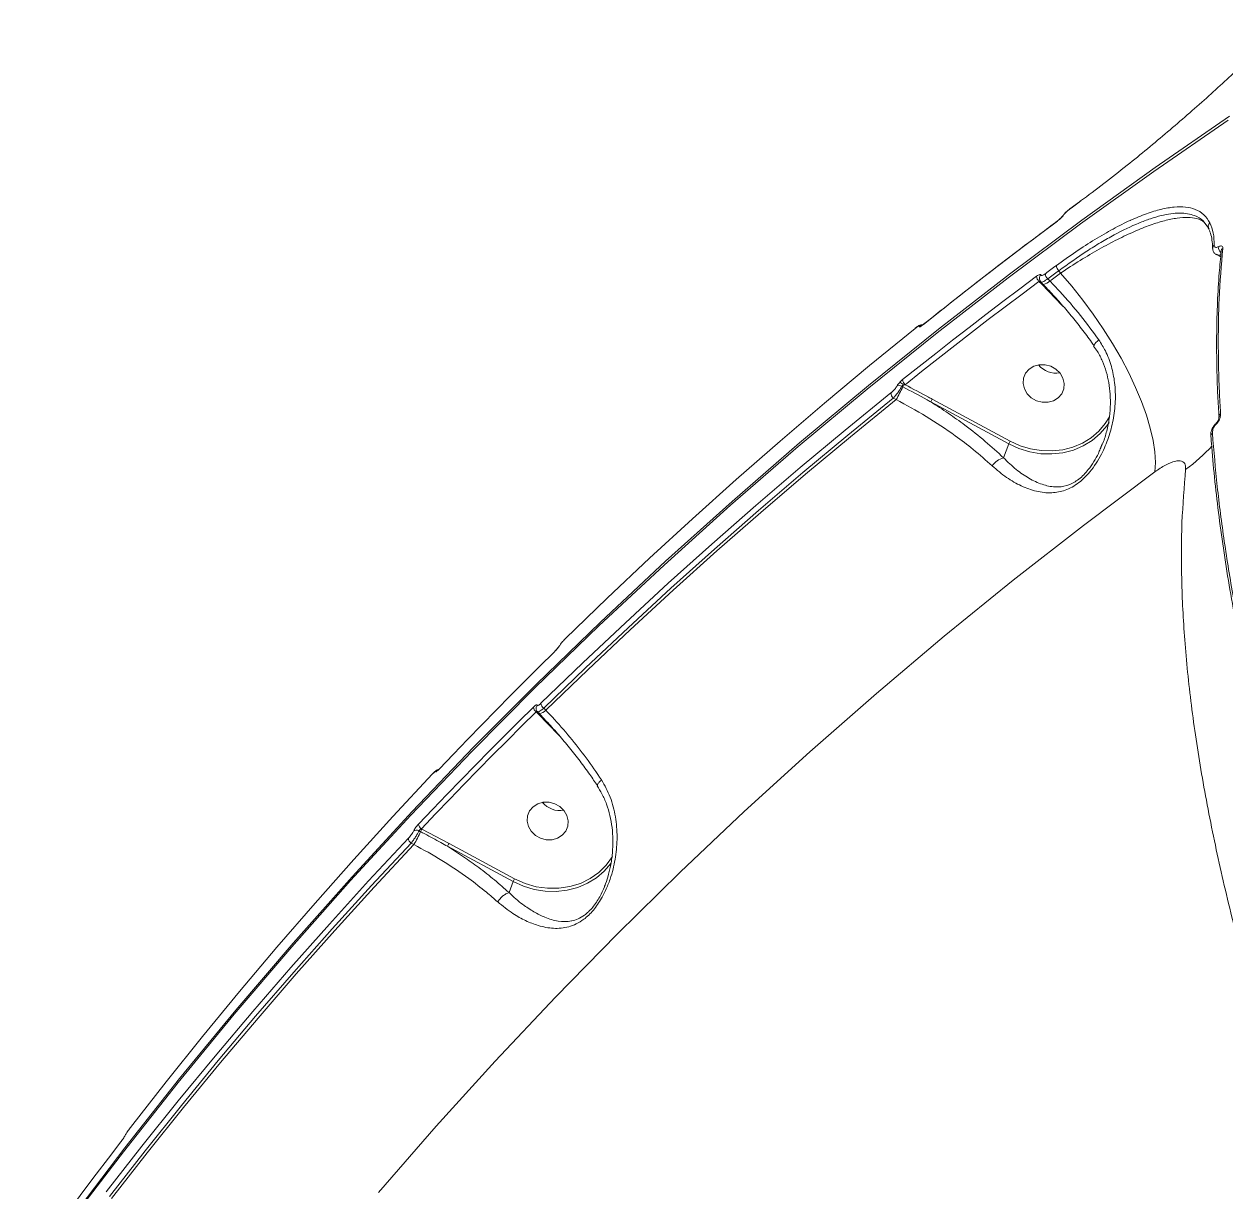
# Model space of a CAD drawing. Header units: millimetres. Extents: x -5550 to 7488, y -4093 to 4627.
# Drawn here: x -2935.3 to -2675.4, y 1956.6 to 2209.2 of the extents above; entities that cross this region are included whole.
import ezdxf

# ---------------------------------------------------------------- set-up
doc = ezdxf.new("R2010")
doc.units = ezdxf.units.MM
doc.layers.add('DIKOM_ОБЪЕКТ', color=7, linetype='Continuous')

msp = doc.modelspace()

# ---------------------------------------------------------------- linework, layer by layer
at = {"layer": 'DIKOM_ОБЪЕКТ', "color": 7, "linetype": 'Continuous', "lineweight": 15}
for p, q in [((-2706.73, 2171.001), (-2709.114, 2169.24)), ((-2679.758, 2165.919), (-2679.638, 2165.759)), ((-2679.128, 2164.999), (-2678.94, 2164.548)), ((-2678.247, 2160.657), (-2678.249, 2160.7)), ((-2676.398, 2160.108), (-2676.398, 2160.11)), ((-2711.528, 2155.86), (-2711.128, 2155.359)), ((-2715.79, 2153.556), (-2715.18, 2152.933)), ((-2715.381, 2153.446), (-2714.86, 2152.914)), ((-2715.18, 2152.933), (-2710.754, 2148.351)), ((-2714.86, 2152.914), (-2714.844, 2152.901)), ((-2713.458, 2153.638), (-2713.91, 2154.101)), ((-2710.754, 2148.351), (-2710.513, 2148.105)), ((-2703.87, 2139.652), (-2703.875, 2139.661)), ((-2745.446, 2130.878), (-2745.244, 2130.769)), ((-2747.296, 2128.326), (-2746.682, 2127.995)), ((-2739.188, 2127.495), (-2722.34, 2118.402)), ((-2722.037, 2118.997), (-2738.885, 2128.09)), ((-2676.879, 2124.23), (-2676.88, 2124.249)), ((-2677.422, 2122.924), (-2677.567, 2122.781)), ((-2723.468, 2115.403), (-2722.34, 2118.402)), ((-2702.127, 2118.445), (-2702.566, 2117.332)), ((-2820.577, 2073.458), (-2820.617, 2073.403)), ((-2822.431, 2060.8), (-2822.884, 2061.264)), ((-2824.503, 2060.453), (-2824.153, 2060.095)), ((-2824.235, 2060.487), (-2823.833, 2060.077)), ((-2824.153, 2060.095), (-2819.717, 2055.503)), ((-2823.833, 2060.077), (-2823.822, 2060.067)), ((-2819.717, 2055.503), (-2819.273, 2055.049)), ((-2845.439, 2048.149), (-2845.473, 2048.1)), ((-2849.218, 2035.106), (-2849.338, 2035.171)), ((-2843.362, 2031.989), (-2849.218, 2035.106)), ((-2849.864, 2034.745), (-2849.506, 2034.552)), ((-2851.536, 2032.096), (-2850.943, 2031.777)), ((-2843.666, 2031.394), (-2829.492, 2023.745)), ((-2829.189, 2024.339), (-2843.362, 2031.989)), ((-2830.387, 2021.367), (-2829.492, 2023.745)), ((-2809.575, 2023.154), (-2809.718, 2022.741))]:
    msp.add_line(p, q, dxfattribs=at)
at = {"layer": 'DIKOM_ОБЪЕКТ', "color": 7, "linetype": 'Continuous', "lineweight": 15, "flags": 128}
for points in [[(-2925.336, 1950.15), (-2913.789, 1965.341), (-2901.943, 1980.324), (-2889.801, 1995.097), (-2877.367, 2009.653), (-2864.644, 2023.99), (-2851.637, 2038.101), (-2838.35, 2051.984), (-2824.786, 2065.634), (-2810.95, 2079.047), (-2796.846, 2092.219), (-2782.478, 2105.145), (-2767.85, 2117.822), (-2752.967, 2130.247), (-2737.834, 2142.414), (-2722.454, 2154.321), (-2706.833, 2165.965), (-2690.976, 2177.34), (-2674.886, 2188.445)], [(-2674.577, 2189.266), (-2690.667, 2178.161), (-2706.524, 2166.786), (-2722.145, 2155.143), (-2737.525, 2143.235), (-2752.658, 2131.068), (-2767.541, 2118.644), (-2782.169, 2105.966), (-2796.537, 2093.04), (-2810.642, 2079.868), (-2824.478, 2066.456), (-2838.041, 2052.806), (-2851.329, 2038.923), (-2864.336, 2024.811), (-2877.058, 2010.474), (-2889.492, 1995.918), (-2901.634, 1981.145), (-2913.48, 1966.162), (-2925.027, 1950.971)], [(-2709.162, 2169.179), (-2708.865, 2169.4), (-2708.567, 2169.62), (-2708.269, 2169.84), (-2707.971, 2170.06), (-2707.673, 2170.28), (-2707.375, 2170.5), (-2707.077, 2170.72), (-2706.778, 2170.94)], [(-2706.73, 2171.001), (-2706.732, 2170.999), (-2706.778, 2170.94)], [(-2710.69, 2167.677), (-2710.618, 2167.772), (-2710.491, 2167.883)], [(-2709.114, 2169.24), (-2709.116, 2169.238), (-2709.162, 2169.179)], [(-2740.79, 2144.217), (-2737.215, 2147.063), (-2733.627, 2149.895), (-2730.025, 2152.713), (-2726.41, 2155.516), (-2722.781, 2158.305), (-2719.139, 2161.079), (-2715.484, 2163.838), (-2711.815, 2166.583)], [(-2711.766, 2166.646), (-2711.769, 2166.643), (-2711.815, 2166.583)], [(-2716.293, 2154.677), (-2719.962, 2151.932), (-2723.617, 2149.173), (-2727.259, 2146.399), (-2730.888, 2143.61), (-2734.504, 2140.807), (-2738.105, 2137.989), (-2741.694, 2135.157), (-2745.268, 2132.31)], [(-2712.029, 2156.981), (-2712.327, 2156.761), (-2712.625, 2156.541), (-2712.923, 2156.321), (-2713.221, 2156.101), (-2713.519, 2155.881), (-2713.817, 2155.661), (-2714.115, 2155.441), (-2714.412, 2155.22)], [(-2713.91, 2154.101), (-2713.613, 2154.321), (-2713.315, 2154.541), (-2713.018, 2154.761), (-2712.72, 2154.981), (-2712.422, 2155.201), (-2712.124, 2155.421), (-2711.826, 2155.64), (-2711.528, 2155.86)], [(-2711.128, 2155.359), (-2711.42, 2155.144), (-2711.711, 2154.929), (-2712.003, 2154.714), (-2712.294, 2154.499), (-2712.585, 2154.284), (-2712.876, 2154.069), (-2713.167, 2153.854), (-2713.458, 2153.638)], [(-2711.128, 2155.359), (-2708.682, 2152.505), (-2706.315, 2149.527), (-2704.047, 2146.453), (-2701.9, 2143.311), (-2699.894, 2140.13), (-2698.046, 2136.938), (-2696.374, 2133.764), (-2694.892, 2130.638), (-2693.615, 2127.589), (-2692.554, 2124.642), (-2691.718, 2121.827), (-2691.115, 2119.168), (-2690.751, 2116.69), (-2690.629, 2114.414), (-2690.75, 2112.363)], [(-2744.741, 2131.208), (-2741.17, 2134.052), (-2737.584, 2136.882), (-2733.985, 2139.697), (-2730.373, 2142.498), (-2726.747, 2145.285), (-2723.108, 2148.057), (-2719.456, 2150.814), (-2715.79, 2153.556)], [(-2740.741, 2144.279), (-2740.744, 2144.277), (-2740.79, 2144.217)], [(-2818.226, 2076.266), (-2809.164, 2085.024), (-2799.986, 2093.679), (-2790.695, 2102.23), (-2781.291, 2110.675), (-2771.776, 2119.015), (-2762.151, 2127.246), (-2752.417, 2135.37), (-2742.575, 2143.383)], [(-2741.141, 2143.99), (-2741.208, 2143.944), (-2741.301, 2143.851)], [(-2717.447, 2128.357), (-2718.344, 2129.238), (-2718.952, 2130.299), (-2719.224, 2131.455), (-2719.136, 2132.612), (-2718.696, 2133.677), (-2717.939, 2134.562), (-2716.928, 2135.197), (-2715.743, 2135.53), (-2714.481, 2135.534), (-2713.244, 2135.208), (-2712.132, 2134.58), (-2711.235, 2133.699), (-2710.626, 2132.638), (-2710.355, 2131.482), (-2710.443, 2130.325), (-2710.883, 2129.261), (-2711.639, 2128.375), (-2712.651, 2127.74), (-2713.836, 2127.407), (-2715.098, 2127.403), (-2716.335, 2127.729), (-2717.447, 2128.357)], [(-2747.826, 2129.424), (-2757.667, 2121.41), (-2767.401, 2113.287), (-2777.026, 2105.055), (-2786.541, 2096.716), (-2795.945, 2088.271), (-2805.236, 2079.72), (-2814.414, 2071.065), (-2823.477, 2062.307)], [(-2822.884, 2061.264), (-2813.829, 2070.015), (-2804.659, 2078.663), (-2795.375, 2087.206), (-2785.98, 2095.645), (-2776.472, 2103.977), (-2766.855, 2112.202), (-2757.129, 2120.319), (-2747.296, 2128.326)], [(-2746.682, 2127.995), (-2756.537, 2119.973), (-2766.284, 2111.841), (-2775.922, 2103.6), (-2785.45, 2095.252), (-2794.866, 2086.796), (-2804.169, 2078.235), (-2813.357, 2069.569), (-2822.431, 2060.8)], [(-2700.53, 2124.261), (-2701.451, 2122.79), (-2702.849, 2121.154), (-2704.508, 2119.744), (-2706.391, 2118.59), (-2708.459, 2117.717), (-2710.665, 2117.146), (-2712.961, 2116.888), (-2715.297, 2116.948), (-2717.622, 2117.327), (-2719.885, 2118.015), (-2722.037, 2118.997)], [(-2722.34, 2118.402), (-2720.121, 2117.389), (-2717.787, 2116.68), (-2715.39, 2116.29), (-2712.981, 2116.227), (-2710.613, 2116.493), (-2708.338, 2117.083), (-2706.206, 2117.982), (-2704.263, 2119.173), (-2702.553, 2120.627), (-2701.111, 2122.314), (-2700.635, 2123.018)], [(-2677.425, 2122.75), (-2677.44, 2122.792), (-2677.449, 2122.828), (-2677.454, 2122.86), (-2677.454, 2122.887), (-2677.449, 2122.909), (-2677.439, 2122.925), (-2677.425, 2122.936), (-2677.406, 2122.942)], [(-2678.647, 2120.036), (-2678.647, 2120.027), (-2678.641, 2119.983)], [(-2858.582, 1956.536), (-2846.118, 1970.845), (-2833.363, 1984.927), (-2820.321, 1998.779), (-2806.996, 2012.395), (-2793.393, 2025.772), (-2779.516, 2038.906), (-2765.369, 2051.792), (-2750.957, 2064.426), (-2736.285, 2076.804), (-2721.356, 2088.922), (-2706.176, 2100.776), (-2690.75, 2112.363)], [(-2819.551, 2074.679), (-2819.524, 2074.72), (-2819.424, 2074.836)], [(-2845.473, 2048.1), (-2842.418, 2051.306), (-2839.347, 2054.5), (-2836.262, 2057.682), (-2833.162, 2060.851), (-2830.048, 2064.007), (-2826.919, 2067.152), (-2823.775, 2070.283), (-2820.617, 2073.403)], [(-2825.095, 2061.496), (-2828.254, 2058.377), (-2831.397, 2055.245), (-2834.526, 2052.101), (-2837.641, 2048.944), (-2840.74, 2045.775), (-2843.825, 2042.594), (-2846.896, 2039.4), (-2849.951, 2036.194)], [(-2849.338, 2035.171), (-2846.285, 2038.374), (-2843.217, 2041.566), (-2840.134, 2044.745), (-2837.037, 2047.911), (-2833.925, 2051.065), (-2830.799, 2054.207), (-2827.658, 2057.336), (-2824.503, 2060.453)], [(-2912.229, 1970.594), (-2904.506, 1980.479), (-2896.653, 1990.274), (-2888.673, 1999.977), (-2880.567, 2009.587), (-2872.336, 2019.103), (-2863.981, 2028.524), (-2855.502, 2037.848), (-2846.901, 2047.074)], [(-2824.686, 2033.746), (-2825.582, 2034.627), (-2826.191, 2035.688), (-2826.462, 2036.844), (-2826.374, 2038.001), (-2825.934, 2039.066), (-2825.178, 2039.951), (-2824.166, 2040.586), (-2822.981, 2040.919), (-2821.719, 2040.923), (-2820.482, 2040.597), (-2819.37, 2039.969), (-2818.474, 2039.088), (-2817.865, 2038.027), (-2817.594, 2036.871), (-2817.681, 2035.714), (-2818.121, 2034.649), (-2818.878, 2033.764), (-2819.89, 2033.129), (-2821.074, 2032.796), (-2822.336, 2032.792), (-2823.574, 2033.118), (-2824.686, 2033.746)], [(-2852.152, 2033.115), (-2860.752, 2023.889), (-2869.231, 2014.565), (-2877.586, 2005.144), (-2885.818, 1995.628), (-2893.924, 1986.018), (-2901.903, 1976.315), (-2909.756, 1966.52), (-2917.48, 1956.635)], [(-2916.81, 1955.68), (-2909.092, 1965.557), (-2901.246, 1975.343), (-2893.273, 1985.038), (-2885.174, 1994.64), (-2876.95, 2004.149), (-2868.601, 2013.562), (-2860.129, 2022.878), (-2851.536, 2032.096)], [(-2850.943, 2031.777), (-2859.555, 2022.541), (-2868.044, 2013.206), (-2876.41, 2003.775), (-2884.651, 1994.248), (-2892.767, 1984.626), (-2900.755, 1974.912), (-2908.616, 1965.105), (-2916.348, 1955.208)], [(-2829.492, 2023.745), (-2827.277, 2022.747), (-2824.951, 2022.052), (-2822.562, 2021.673), (-2820.163, 2021.619), (-2817.807, 2021.891), (-2815.544, 2022.483), (-2813.423, 2023.382), (-2811.49, 2024.57), (-2809.788, 2026.019), (-2808.353, 2027.7), (-2808.295, 2027.78)], [(-2808.038, 2029.172), (-2808.043, 2029.164), (-2809.354, 2027.335), (-2810.971, 2025.736), (-2812.856, 2024.406), (-2814.961, 2023.376), (-2817.238, 2022.672), (-2819.63, 2022.31), (-2822.081, 2022.3), (-2824.53, 2022.642), (-2826.918, 2023.327), (-2829.189, 2024.339)], [(-2935.261, 1939.189), (-2932.704, 1942.76), (-2930.131, 1946.321), (-2927.542, 1949.871), (-2924.937, 1953.41), (-2922.315, 1956.939), (-2919.678, 1960.457), (-2917.025, 1963.964), (-2914.355, 1967.46)]]:
    msp.add_lwpolyline(points, dxfattribs=at)
at = {"layer": 'DIKOM_ОБЪЕКТ', "color": 7, "linetype": 'Continuous', "lineweight": 15}
for centre, radius, start, end in [((-2678.251, 2165.468), 0.934, 128.51885, 217.63864), ((-2677.408, 2160.683), 0.841, 124.27212, 178.88289), ((-2675.45, 2160.84), 1.494, 171.10074, 229.79769), ((-2675.616, 2160.028), 0.787, 122.1458, 175.01356), ((-2714.741, 2154.7), 1.552, 180.86232, 227.48606), ((-2714.781, 2154.235), 0.917, 128.72717, 180.55574), ((-2712.848, 2155.25), 1.565, 181.07902, 227.23711), ((-2710.46, 2157.009), 1.569, 181.01501, 227.07156), ((-2714.463, 2152.095), 1.103, 119.19606, 130.5678), ((-2715.15, 2155.147), 2.267, 277.73928, 318.26841), ((-2741.04, 2143.04), 0.998, 97.82543, 130.31321), ((-2701.7, 2138.859), 2.318, 119.15506, 159.73452), ((-2712.102, 2138.613), 4.901, 219.33047, 279.44442), ((-2712.104, 2138.608), 4.896, 219.29961, 279.47528), ((-2749.93, 2126.465), 6.723, 43.75259, 52.47263), ((-2743.767, 2132.351), 1.502, 181.54715, 229.56028), ((-2746.32, 2129.474), 1.507, 181.88011, 229.61645), ((-2772.271, 2143.011), 29.67, 329.59362, 335.63119), ((-2745.99, 2129.983), 1.048, 58.73382, 122.27514), ((-2740.847, 2128.811), 4.813, 151.4032, 155.99001), ((-2734.375, 2125.413), 5.245, 149.30825, 156.60529), ((-2676.134, 2124.268), 0.746, 120.71133, 181.50185), ((-2717.518, 2116.315), 5.255, 149.31485, 156.59869), ((-2677.91, 2120.051), 0.737, 120.41556, 181.14242), ((-2704.607, 2141.605), 35.29, 305.5818, 318.03271), ((-2722.36, 2111.336), 4.216, 105.23775, 146.78156), ((-2823.73, 2061.582), 1.368, 183.58288, 235.61894), ((-2823.626, 2061.271), 0.916, 136.32915, 177.85658), ((-2822.099, 2062.4), 1.38, 183.85271, 235.33751), ((-2823.47, 2059.307), 1.042, 118.86305, 130.90082), ((-2824.098, 2062.275), 2.225, 277.10628, 318.5018), ((-2845.47, 2046.933), 0.973, 104.81433, 137.6601), ((-2819.341, 2044.002), 4.901, 219.33147, 279.4444), ((-2819.343, 2043.997), 4.896, 219.30183, 279.47404), ((-2848.628, 2036.293), 1.327, 184.26679, 237.66072), ((-2844.037, 2032.07), 6.005, 149.62831, 155.59462), ((-2850.823, 2033.223), 1.334, 184.65086, 237.66341), ((-2850.396, 2033.865), 1.029, 58.8457, 129.7326), ((-2876.476, 2046.763), 29.606, 329.58911, 335.63958), ((-2838.925, 2029.349), 5.163, 149.24985, 156.66369), ((-2824.67, 2021.658), 5.255, 149.31485, 156.59869)]:
    msp.add_arc(centre, radius, start, end, dxfattribs=at)
for points, knots in [([(-2706.778, 2170.94), (-2705.125, 2172.174), (-2701.82, 2174.641), (-2696.953, 2178.469), (-2692.319, 2182.237), (-2687.959, 2185.89), (-2683.687, 2189.568), (-2679.559, 2193.22), (-2675.616, 2196.793), (-2671.904, 2200.235), (-2668.483, 2203.482), (-2665.346, 2206.523), (-2663.552, 2208.314), (-2662.656, 2209.208)], [0, 0, 0, 0, 0.102184, 0.2043671, 0.292491, 0.3808921, 0.4690126, 0.5574042, 0.6460773, 0.7344671, 0.8228831, 0.9115812, 1, 1, 1, 1]), ([(-2711.815, 2166.583), (-2711.795, 2166.598), (-2711.65, 2166.707), (-2711.366, 2166.939), (-2710.996, 2167.284), (-2710.678, 2167.62), (-2710.553, 2167.796), (-2710.491, 2167.883)], [0, 0, 0, 0, 0.0372291, 0.2778846, 0.5185756, 0.7592391, 1, 1, 1, 1]), ([(-2710.69, 2167.677), (-2710.694, 2167.672), (-2710.704, 2167.656), (-2710.77, 2167.567), (-2710.904, 2167.414), (-2711.129, 2167.182), (-2711.424, 2166.916), (-2711.659, 2166.722), (-2711.76, 2166.65), (-2711.765, 2166.647)], [0, 0, 0, 0, 0.059054, 0.1730563, 0.3295826, 0.524434, 0.7507031, 0.9887828, 1, 1, 1, 1]), ([(-2711.528, 2155.86), (-2709.485, 2157.319), (-2706.389, 2159.529), (-2702.425, 2161.979), (-2698.588, 2164.166), (-2694.98, 2165.902), (-2691.683, 2167.143), (-2688.616, 2168.038), (-2685.914, 2168.405), (-2683.621, 2168.24), (-2681.875, 2167.74), (-2680.604, 2167.109), (-2680.078, 2166.356), (-2679.968, 2166.199)], [0, 0, 0, 0, 0.1419044, 0.2149741, 0.2880415, 0.4299455, 0.5030382, 0.5761305, 0.7175107, 0.7903302, 0.863151, 0.9713958, 1, 1, 1, 1]), ([(-2709.18, 2169.181), (-2709.292, 2169.098), (-2709.59, 2168.874), (-2710.066, 2168.427), (-2710.465, 2168.017), (-2710.615, 2167.767), (-2710.669, 2167.676)], [0, 0, 0, 0, 0.1871517, 0.5012145, 0.8185748, 1, 1, 1, 1]), ([(-2710.491, 2167.883), (-2710.428, 2167.971), (-2710.302, 2168.145), (-2709.984, 2168.481), (-2709.612, 2168.824), (-2709.327, 2169.056), (-2709.182, 2169.165), (-2709.162, 2169.179)], [0, 0, 0, 0, 0.2407465, 0.481352, 0.7220737, 0.9627839, 1, 1, 1, 1]), ([(-2678.833, 2166.198), (-2679.236, 2166.834), (-2680.043, 2168.104), (-2681.872, 2169.186), (-2684.051, 2169.7), (-2686.522, 2169.696), (-2689.356, 2169.205), (-2692.494, 2168.263), (-2694.822, 2167.259), (-2695.975, 2166.762)], [0, 0, 0, 0, 0.1569731, 0.3139435, 0.4513805, 0.5892574, 0.7266912, 0.864574, 1, 1, 1, 1]), ([(-2711.766, 2166.646), (-2714.306, 2164.742), (-2721.672, 2159.224), (-2731.33, 2151.765), (-2738.39, 2146.149), (-2740.744, 2144.276)], [0, 0, 0, 0, 0.2597938, 0.7532005, 1, 1, 1, 1]), ([(-2695.975, 2166.762), (-2695.999, 2166.752), (-2697.178, 2166.269), (-2699.749, 2164.912), (-2703.673, 2162.671), (-2707.788, 2160.029), (-2710.616, 2157.996), (-2712.029, 2156.981)], [0, 0, 0, 0, 0.0052337, 0.2538253, 0.5022822, 0.7515361, 1, 1, 1, 1]), ([(-2679.58, 2165.687), (-2679.717, 2165.896), (-2680.17, 2166.593), (-2681.531, 2167.16), (-2683.534, 2167.458), (-2685.871, 2167.304), (-2688.592, 2166.749), (-2691.687, 2165.775), (-2695.104, 2164.409), (-2698.799, 2162.67), (-2702.738, 2160.561), (-2706.853, 2158.145), (-2709.705, 2156.287), (-2711.128, 2155.359)], [0, 0, 0, 0, 0.0473609, 0.1571933, 0.2505395, 0.3441727, 0.4375181, 0.5311822, 0.6251391, 0.7188038, 0.8124384, 0.9063645, 1, 1, 1, 1]), ([(-2679.656, 2165.751), (-2679.576, 2165.665), (-2679.374, 2165.447), (-2679.241, 2165.135), (-2679.161, 2164.946)], [0, 0, 0, 0, 0.394368, 1, 1, 1, 1]), ([(-2677.881, 2161.378), (-2677.917, 2162.296), (-2677.989, 2164.145), (-2678.55, 2165.511), (-2678.833, 2166.198)], [0, 0, 0, 0, 0.496498, 1, 1, 1, 1]), ([(-2678.94, 2164.548), (-2678.855, 2164.363), (-2678.591, 2163.782), (-2678.37, 2162.522), (-2678.236, 2161.398), (-2678.272, 2160.708), (-2678.274, 2160.657)], [0, 0, 0, 0, 0.1860704, 0.5814377, 0.9688386, 1, 1, 1, 1]), ([(-2678.221, 2160.7), (-2678.227, 2160.594), (-2678.244, 2160.298), (-2678.033, 2159.83), (-2677.696, 2159.454), (-2677.437, 2159.382), (-2677.366, 2159.362)], [0, 0, 0, 0, 0.1957803, 0.5475248, 0.8762036, 1, 1, 1, 1]), ([(-2676.927, 2161.072), (-2677.041, 2161.019), (-2677.268, 2160.914), (-2677.569, 2160.897), (-2677.826, 2161.015), (-2677.861, 2161.249), (-2677.881, 2161.378)], [0, 0, 0, 0, 0.1848791, 0.3686101, 0.6500829, 1, 1, 1, 1]), ([(-2676.376, 2160.097), (-2676.532, 2158.539), (-2676.891, 2154.938), (-2677.219, 2149.049), (-2677.401, 2142.489), (-2677.369, 2135.726), (-2677.195, 2129.65), (-2676.95, 2125.747), (-2676.854, 2124.232)], [0, 0, 0, 0, 0.141797, 0.3277914, 0.5132109, 0.6979087, 0.8827447, 1, 1, 1, 1]), ([(-2676.515, 2124.91), (-2676.54, 2125.324), (-2676.666, 2127.394), (-2676.921, 2132.71), (-2677.073, 2140.656), (-2676.888, 2150.626), (-2676.34, 2157.092), (-2676.035, 2160.694)], [0, 0, 0, 0, 0.0321656, 0.1608354, 0.4183955, 0.675957, 1, 1, 1, 1]), ([(-2676.035, 2160.694), (-2676.033, 2160.722), (-2676.02, 2160.893), (-2676.085, 2161.118), (-2676.313, 2161.239), (-2676.598, 2161.224), (-2676.817, 2161.122), (-2676.927, 2161.072)], [0, 0, 0, 0, 0.0639073, 0.388558, 0.6455708, 0.8222999, 1, 1, 1, 1]), ([(-2677.43, 2159.336), (-2677.317, 2159.293), (-2676.947, 2159.155), (-2676.678, 2158.985), (-2676.491, 2158.868)], [0, 0, 0, 0, 0.3069104, 1, 1, 1, 1]), ([(-2677.362, 2159.377), (-2677.288, 2159.336), (-2677.091, 2159.226), (-2676.756, 2159.23), (-2676.508, 2159.323), (-2676.446, 2159.346)], [0, 0, 0, 0, 0.3114589, 0.8301786, 1, 1, 1, 1]), ([(-2715.354, 2154.951), (-2715.355, 2154.959), (-2715.357, 2155.023), (-2715.418, 2155.094), (-2715.622, 2155.072), (-2715.923, 2154.936), (-2716.169, 2154.763), (-2716.293, 2154.677)], [0, 0, 0, 0, 0.0372672, 0.2782696, 0.5190653, 0.7595455, 1, 1, 1, 1]), ([(-2714.412, 2155.22), (-2714.536, 2155.134), (-2714.784, 2154.962), (-2715.086, 2154.828), (-2715.291, 2154.807), (-2715.352, 2154.878), (-2715.354, 2154.942), (-2715.354, 2154.951)], [0, 0, 0, 0, 0.2404938, 0.4810218, 0.7219096, 0.9628596, 1, 1, 1, 1]), ([(-2715.79, 2153.556), (-2715.745, 2153.581), (-2715.655, 2153.632), (-2715.543, 2153.661), (-2715.471, 2153.662), (-2715.455, 2153.638), (-2715.45, 2153.63)], [0, 0, 0, 0, 0.2899828, 0.5807487, 0.8716955, 1, 1, 1, 1]), ([(-2715.673, 2154.229), (-2715.678, 2154.155), (-2715.692, 2153.949), (-2715.575, 2153.655), (-2715.419, 2153.509), (-2715.366, 2153.46)], [0, 0, 0, 0, 0.2730598, 0.7548648, 1, 1, 1, 1]), ([(-2715.355, 2153.471), (-2715.341, 2153.445), (-2715.294, 2153.359), (-2714.998, 2153.427), (-2714.519, 2153.657), (-2714.113, 2153.953), (-2713.91, 2154.101)], [0, 0, 0, 0, 0.1284114, 0.4190652, 0.7095023, 1, 1, 1, 1]), ([(-2714.877, 2152.87), (-2714.451, 2152.435), (-2713.2, 2151.161), (-2711.177, 2148.91), (-2708.821, 2146.148), (-2706.562, 2143.291), (-2704.92, 2141.112), (-2704.077, 2139.885), (-2703.909, 2139.64)], [0, 0, 0, 0, 0.1078668, 0.3162931, 0.5261798, 0.7368482, 0.9473889, 1, 1, 1, 1]), ([(-2702.829, 2140.883), (-2704.131, 2142.659), (-2706.772, 2146.264), (-2710.443, 2150.508), (-2712.73, 2152.882), (-2713.458, 2153.638)], [0, 0, 0, 0, 0.3984798, 0.8085142, 1, 1, 1, 1]), ([(-2741.301, 2143.851), (-2741.258, 2143.878), (-2741.107, 2143.972), (-2740.922, 2144.115), (-2740.79, 2144.217)], [0, 0, 0, 0, 0.2879537, 1, 1, 1, 1]), ([(-2740.742, 2144.28), (-2740.789, 2144.242), (-2740.921, 2144.136), (-2741.068, 2144.034), (-2741.127, 2144), (-2741.141, 2143.992)], [0, 0, 0, 0, 0.292545, 0.8302444, 1, 1, 1, 1]), ([(-2740.917, 2144.145), (-2740.968, 2144.154), (-2741.109, 2144.179), (-2741.338, 2144.142), (-2741.618, 2144.052), (-2741.965, 2143.862), (-2742.31, 2143.623), (-2742.55, 2143.424), (-2742.592, 2143.389)], [0, 0, 0, 0, 0.0715492, 0.1993219, 0.3412167, 0.5706405, 0.9251327, 1, 1, 1, 1]), ([(-2742.575, 2143.383), (-2742.445, 2143.484), (-2742.184, 2143.685), (-2741.886, 2143.859), (-2741.696, 2143.914), (-2741.689, 2143.839), (-2741.685, 2143.801)], [0, 0, 0, 0, 0.2566426, 0.5136717, 0.7612339, 1, 1, 1, 1]), ([(-2741.685, 2143.801), (-2741.683, 2143.766), (-2741.677, 2143.695), (-2741.529, 2143.724), (-2741.373, 2143.811), (-2741.301, 2143.851)], [0, 0, 0, 0, 0.3509467, 0.7014156, 1, 1, 1, 1]), ([(-2741.138, 2143.994), (-2741.155, 2143.983), (-2741.199, 2143.954), (-2741.225, 2143.945), (-2741.214, 2143.949), (-2741.214, 2143.949)], [0, 0, 0, 0, 0.3854649, 0.9908156, 1, 1, 1, 1]), ([(-2725.887, 2113.645), (-2724.864, 2112.773), (-2722.816, 2111.026), (-2719.609, 2109.232), (-2716.379, 2108.045), (-2713.231, 2107.694), (-2710.614, 2108.145), (-2708.622, 2109.036), (-2706.769, 2110.243), (-2704.97, 2112.025), (-2703.405, 2114.187), (-2701.989, 2116.658), (-2700.683, 2119.776), (-2699.674, 2123.601), (-2699.194, 2127.587), (-2699.318, 2131.509), (-2700.052, 2135.195), (-2701.203, 2138.322), (-2702.339, 2140.11), (-2702.829, 2140.883)], [0, 0, 0, 0, 0.0759096, 0.1519083, 0.2286347, 0.3051885, 0.3688629, 0.4016201, 0.4343328, 0.4904601, 0.5282366, 0.5660857, 0.6308778, 0.6957721, 0.7645217, 0.8332296, 0.893681, 0.9540625, 1, 1, 1, 1]), ([(-2703.983, 2139.58), (-2703.704, 2139.195), (-2702.954, 2138.16), (-2702.023, 2136.289), (-2701.185, 2134.026), (-2700.66, 2131.624), (-2700.352, 2129.069), (-2700.322, 2126.366), (-2700.594, 2123.589), (-2701.188, 2120.882), (-2701.84, 2118.782), (-2702.383, 2117.636), (-2702.534, 2117.315)], [0, 0, 0, 0, 0.0606791, 0.1631384, 0.2663592, 0.3704497, 0.4799245, 0.599931, 0.7212695, 0.8404671, 0.9554675, 1, 1, 1, 1]), ([(-2745.835, 2131.797), (-2745.929, 2131.698), (-2746.133, 2131.482), (-2746.396, 2131.148), (-2746.499, 2130.962), (-2746.55, 2130.869)], [0, 0, 0, 0, 0.2986035, 0.6490268, 1, 1, 1, 1]), ([(-2745.268, 2132.31), (-2745.323, 2132.266), (-2745.512, 2132.112), (-2745.7, 2131.928), (-2745.835, 2131.797)], [0, 0, 0, 0, 0.2879136, 1, 1, 1, 1]), ([(-2745.074, 2131.115), (-2744.996, 2131.141), (-2744.885, 2131.178), (-2744.774, 2131.201), (-2744.741, 2131.208)], [0, 0, 0, 0, 0.7053658, 1, 1, 1, 1]), ([(-2738.885, 2128.09), (-2739.147, 2128.231), (-2741.095, 2129.276), (-2743.049, 2130.312), (-2744.741, 2131.208)], [0, 0, 0, 0, 0.1343671, 1, 1, 1, 1]), ([(-2746.55, 2130.869), (-2746.601, 2130.775), (-2746.703, 2130.588), (-2746.983, 2130.233), (-2747.325, 2129.865), (-2747.62, 2129.593), (-2747.786, 2129.457), (-2747.826, 2129.424)], [0, 0, 0, 0, 0.2249564, 0.4495703, 0.680304, 0.9238038, 1, 1, 1, 1]), ([(-2747.296, 2128.326), (-2747.241, 2128.386), (-2747.008, 2128.637), (-2746.588, 2129.133), (-2746.095, 2129.787), (-2745.684, 2130.406), (-2745.526, 2130.72), (-2745.446, 2130.878)], [0, 0, 0, 0, 0.0748944, 0.3151637, 0.5451353, 0.7715053, 1, 1, 1, 1]), ([(-2745.446, 2130.878), (-2745.429, 2130.902), (-2745.408, 2130.93), (-2745.335, 2130.989), (-2745.234, 2131.05), (-2745.126, 2131.094), (-2745.074, 2131.115)], [0, 0, 0, 0, 0.2619042, 0.3211486, 0.6716457, 1, 1, 1, 1]), ([(-2745.244, 2130.769), (-2743.483, 2129.827), (-2741.46, 2128.745), (-2739.448, 2127.639), (-2739.188, 2127.495)], [0, 0, 0, 0, 0.8707651, 1, 1, 1, 1]), ([(-2746.682, 2127.995), (-2744.496, 2126.807), (-2740.062, 2124.398), (-2734.527, 2120.687), (-2729.742, 2117.077), (-2727.24, 2114.85), (-2725.887, 2113.645)], [0, 0, 0, 0, 0.2848643, 0.5777517, 0.7715704, 1, 1, 1, 1]), ([(-2723.468, 2115.403), (-2724.756, 2116.597), (-2727.353, 2119.003), (-2731.429, 2122.214), (-2735.39, 2125.064), (-2737.918, 2126.682), (-2739.188, 2127.495)], [0, 0, 0, 0, 0.2794482, 0.5634219, 0.7807117, 1, 1, 1, 1]), ([(-2676.884, 2124.248), (-2676.882, 2124.224), (-2676.87, 2124.106), (-2676.918, 2123.79), (-2677.071, 2123.407), (-2677.221, 2123.162), (-2677.333, 2123.025), (-2677.411, 2122.949), (-2677.466, 2122.904), (-2677.504, 2122.879), (-2677.516, 2122.872), (-2677.521, 2122.87)], [0, 0, 0, 0, 0.0929688, 0.4651556, 0.687407, 0.811776, 0.8752664, 0.9161715, 0.9492626, 0.9805282, 1, 1, 1, 1]), ([(-2677.425, 2122.75), (-2677.4, 2122.772), (-2677.284, 2122.873), (-2677.064, 2123.123), (-2676.808, 2123.538), (-2676.545, 2124.191), (-2676.527, 2124.623), (-2676.515, 2124.91)], [0, 0, 0, 0, 0.0349514, 0.1620448, 0.3362845, 0.5591635, 1, 1, 1, 1]), ([(-2677.567, 2122.781), (-2677.667, 2122.689), (-2677.938, 2122.44), (-2678.261, 2121.898), (-2678.535, 2121.22), (-2678.672, 2120.579), (-2678.637, 2120.189), (-2678.624, 2120.039)], [0, 0, 0, 0, 0.1199434, 0.3233856, 0.5555827, 0.8280671, 1, 1, 1, 1]), ([(-2678.283, 2120.687), (-2678.275, 2120.965), (-2678.263, 2121.379), (-2678.014, 2122.001), (-2677.772, 2122.394), (-2677.561, 2122.633), (-2677.449, 2122.73), (-2677.425, 2122.75)], [0, 0, 0, 0, 0.4456112, 0.6623229, 0.8364796, 0.965734, 1, 1, 1, 1]), ([(-2678.6, 2119.988), (-2678.571, 2119.522), (-2678.39, 2116.654), (-2677.865, 2111.2), (-2677.015, 2103.623), (-2675.952, 2095.854), (-2674.695, 2087.916), (-2673.272, 2079.915), (-2672.168, 2074.482), (-2671.625, 2071.811)], [0, 0, 0, 0, 0.0314095, 0.1935723, 0.3558406, 0.5181813, 0.6805579, 0.8429208, 1, 1, 1, 1]), ([(-2671.296, 2072.509), (-2672.141, 2076.734), (-2673.832, 2085.185), (-2675.782, 2097.407), (-2677.335, 2109.31), (-2677.967, 2116.895), (-2678.283, 2120.687)], [0, 0, 0, 0, 0.2490962, 0.4981929, 0.7490967, 1, 1, 1, 1]), ([(-2702.566, 2117.332), (-2702.687, 2117.006), (-2703.042, 2116.054), (-2703.912, 2114.54), (-2705.246, 2112.568), (-2707.127, 2110.656), (-2708.778, 2109.751), (-2710.489, 2109.178), (-2712.471, 2108.98), (-2715.163, 2109.564), (-2717.951, 2110.888), (-2720.743, 2112.78), (-2722.552, 2114.522), (-2723.468, 2115.403)], [0, 0, 0, 0, 0.0324891, 0.0950304, 0.1590665, 0.2495356, 0.3389008, 0.3550443, 0.4617173, 0.5934308, 0.7295358, 0.8630745, 1, 1, 1, 1]), ([(-2690.75, 2112.363), (-2689.956, 2112.902), (-2688.378, 2113.974), (-2686.334, 2114.761), (-2684.836, 2114.789), (-2684.074, 2114.108), (-2684.074, 2113.258), (-2684.074, 2112.904)], [0, 0, 0, 0, 0.2180209, 0.433236, 0.6437887, 0.8514324, 1, 1, 1, 1]), ([(-2684.074, 2112.904), (-2684.389, 2109.112), (-2685.021, 2101.525), (-2685.044, 2089.165), (-2684.386, 2076.009), (-2682.951, 2061.994), (-2680.742, 2047.168), (-2677.805, 2031.852), (-2674.167, 2016.113), (-2669.871, 2000.021), (-2664.847, 1983.314), (-2659.082, 1966.026), (-2652.578, 1948.203), (-2645.477, 1930.232), (-2637.819, 1912.179), (-2629.651, 1894.107), (-2620.844, 1875.729), (-2611.403, 1857.094), (-2601.345, 1838.263), (-2590.886, 1819.639), (-2580.071, 1801.279), (-2568.953, 1783.236), (-2557.356, 1765.226), (-2545.303, 1747.313), (-2532.825, 1729.563), (-2520.187, 1712.35), (-2507.435, 1695.721), (-2494.617, 1679.707), (-2481.538, 1664.062), (-2468.233, 1648.859), (-2454.743, 1634.155), (-2442.302, 1621.259), (-2430.94, 1609.976), (-2424.105, 1603.538), (-2420.684, 1600.316)], [0, 0, 0, 0, 0.0311784, 0.062381, 0.0935594, 0.1256442, 0.1577551, 0.1898399, 0.2210201, 0.2522244, 0.2834046, 0.3154897, 0.3476009, 0.379686, 0.410889, 0.4421158, 0.4733189, 0.5054257, 0.5375585, 0.5696654, 0.6009197, 0.6321978, 0.6634522, 0.69561, 0.727794, 0.7599519, 0.7912842, 0.8226406, 0.8539729, 0.886209, 0.9184712, 0.9507072, 0.9753305, 1, 1, 1, 1]), ([(-2820.617, 2073.403), (-2820.598, 2073.422), (-2820.468, 2073.55), (-2820.215, 2073.817), (-2819.885, 2074.199), (-2819.599, 2074.563), (-2819.482, 2074.745), (-2819.424, 2074.836)], [0, 0, 0, 0, 0.0426326, 0.2825101, 0.52161, 0.7607631, 1, 1, 1, 1]), ([(-2819.551, 2074.679), (-2819.563, 2074.658), (-2819.595, 2074.607), (-2819.706, 2074.447), (-2819.899, 2074.199), (-2820.171, 2073.882), (-2820.404, 2073.628), (-2820.518, 2073.518), (-2820.536, 2073.501)], [0, 0, 0, 0, 0.1033516, 0.2554916, 0.4616508, 0.6982164, 0.9511853, 1, 1, 1, 1]), ([(-2819.424, 2074.836), (-2819.365, 2074.927), (-2819.248, 2075.109), (-2818.961, 2075.473), (-2818.629, 2075.853), (-2818.376, 2076.119), (-2818.246, 2076.247), (-2818.226, 2076.266)], [0, 0, 0, 0, 0.2394088, 0.4786736, 0.7178764, 0.9577049, 1, 1, 1, 1]), ([(-2824.288, 2061.903), (-2824.288, 2061.912), (-2824.286, 2061.972), (-2824.336, 2062.03), (-2824.509, 2061.978), (-2824.77, 2061.801), (-2824.987, 2061.598), (-2825.095, 2061.496)], [0, 0, 0, 0, 0.0385793, 0.2780568, 0.5183771, 0.7592148, 1, 1, 1, 1]), ([(-2824.527, 2061.307), (-2824.532, 2061.258), (-2824.551, 2061.097), (-2824.47, 2060.787), (-2824.312, 2060.591), (-2824.235, 2060.495)], [0, 0, 0, 0, 0.1800621, 0.5997901, 1, 1, 1, 1]), ([(-2823.477, 2062.307), (-2823.585, 2062.206), (-2823.802, 2062.003), (-2824.065, 2061.828), (-2824.24, 2061.776), (-2824.289, 2061.834), (-2824.288, 2061.895), (-2824.288, 2061.903)], [0, 0, 0, 0, 0.2406072, 0.4814153, 0.7215982, 0.9611668, 1, 1, 1, 1]), ([(-2824.21, 2060.512), (-2824.198, 2060.488), (-2824.157, 2060.41), (-2823.887, 2060.505), (-2823.447, 2060.775), (-2823.072, 2061.101), (-2822.884, 2061.264)], [0, 0, 0, 0, 0.1303988, 0.4199486, 0.7101276, 1, 1, 1, 1]), ([(-2824.503, 2060.453), (-2824.473, 2060.493), (-2824.413, 2060.573), (-2824.34, 2060.643), (-2824.294, 2060.671), (-2824.285, 2060.654), (-2824.282, 2060.649)], [0, 0, 0, 0, 0.2939333, 0.5845537, 0.8719585, 1, 1, 1, 1]), ([(-2823.846, 2060.045), (-2823.235, 2059.416), (-2821.8, 2057.938), (-2819.603, 2055.47), (-2817.264, 2052.686), (-2815.025, 2049.823), (-2813.015, 2047.089), (-2811.824, 2045.308), (-2811.289, 2044.507)], [0, 0, 0, 0, 0.1328515, 0.3122577, 0.4924775, 0.6729174, 0.8528915, 1, 1, 1, 1]), ([(-2810.384, 2045.733), (-2811.467, 2047.33), (-2813.592, 2050.465), (-2817.195, 2055.027), (-2820.169, 2058.435), (-2821.955, 2060.303), (-2822.431, 2060.8)], [0, 0, 0, 0, 0.3028938, 0.5944668, 0.8920365, 1, 1, 1, 1]), ([(-2846.19, 2047.588), (-2846.191, 2047.583), (-2846.204, 2047.534), (-2846.181, 2047.492), (-2846.036, 2047.569), (-2845.793, 2047.773), (-2845.58, 2047.991), (-2845.473, 2048.1)], [0, 0, 0, 0, 0.0278278, 0.2649759, 0.5076697, 0.7539304, 1, 1, 1, 1]), ([(-2845.44, 2048.15), (-2845.459, 2048.129), (-2845.563, 2048.018), (-2845.707, 2047.88), (-2845.817, 2047.782), (-2845.86, 2047.752), (-2845.852, 2047.756), (-2845.851, 2047.757)], [0, 0, 0, 0, 0.0923036, 0.5021839, 0.7922964, 0.9811331, 1, 1, 1, 1]), ([(-2846.901, 2047.074), (-2846.795, 2047.183), (-2846.583, 2047.402), (-2846.342, 2047.607), (-2846.198, 2047.685), (-2846.175, 2047.643), (-2846.188, 2047.594), (-2846.19, 2047.588)], [0, 0, 0, 0, 0.2458047, 0.4918147, 0.7342806, 0.9715158, 1, 1, 1, 1]), ([(-2845.579, 2048.008), (-2845.593, 2048.008), (-2845.688, 2048.007), (-2845.848, 2047.948), (-2846.048, 2047.854), (-2846.292, 2047.681), (-2846.548, 2047.457), (-2846.791, 2047.197), (-2846.876, 2047.107)], [0, 0, 0, 0, 0.0210776, 0.1485947, 0.2726821, 0.4371184, 0.8028209, 1, 1, 1, 1]), ([(-2832.84, 2019.365), (-2831.739, 2018.474), (-2829.736, 2016.85), (-2826.786, 2015.241), (-2823.855, 2014.102), (-2820.777, 2013.506), (-2818.034, 2013.734), (-2815.843, 2014.542), (-2814.025, 2015.637), (-2812.097, 2017.48), (-2810.429, 2019.931), (-2809.2, 2022.436), (-2808.103, 2025.426), (-2807.258, 2029.088), (-2806.913, 2033.423), (-2807.266, 2037.777), (-2808.313, 2042.007), (-2809.706, 2044.513), (-2810.384, 2045.733)], [0, 0, 0, 0, 0.078549, 0.1430584, 0.2076032, 0.2872142, 0.3665503, 0.4057538, 0.4448518, 0.4974457, 0.5496909, 0.5922715, 0.6349373, 0.7072962, 0.7797297, 0.8544846, 0.929141, 1, 1, 1, 1]), ([(-2811.251, 2044.534), (-2811.272, 2044.579), (-2811.321, 2044.687), (-2811.118, 2045.022), (-2810.791, 2045.374), (-2810.519, 2045.62), (-2810.416, 2045.706), (-2810.384, 2045.733)], [0, 0, 0, 0, 0.2245895, 0.5304459, 0.836245, 0.9494521, 1, 1, 1, 1]), ([(-2811.328, 2044.491), (-2810.969, 2043.915), (-2810.175, 2042.638), (-2809.255, 2040.464), (-2808.511, 2038.027), (-2808.06, 2035.451), (-2807.876, 2032.74), (-2807.983, 2029.935), (-2808.364, 2027.239), (-2808.967, 2024.858), (-2809.413, 2023.399), (-2809.705, 2022.75), (-2809.711, 2022.737)], [0, 0, 0, 0, 0.0904712, 0.2004137, 0.3141737, 0.4305209, 0.5501101, 0.6770297, 0.8035056, 0.908485, 0.9981543, 1, 1, 1, 1]), ([(-2849.951, 2036.194), (-2849.976, 2036.167), (-2850.109, 2036.026), (-2850.355, 2035.738), (-2850.659, 2035.336), (-2850.912, 2034.951), (-2851.007, 2034.754), (-2851.054, 2034.656)], [0, 0, 0, 0, 0.0557861, 0.2967891, 0.532649, 0.7662026, 1, 1, 1, 1]), ([(-2849.864, 2034.745), (-2849.846, 2034.777), (-2849.81, 2034.842), (-2849.692, 2034.954), (-2849.544, 2035.062), (-2849.42, 2035.132), (-2849.351, 2035.165), (-2849.338, 2035.171)], [0, 0, 0, 0, 0.2179017, 0.4435603, 0.6836442, 0.9395853, 1, 1, 1, 1]), ([(-2851.054, 2034.656), (-2851.101, 2034.557), (-2851.196, 2034.36), (-2851.448, 2033.974), (-2851.75, 2033.57), (-2851.996, 2033.282), (-2852.127, 2033.141), (-2852.152, 2033.115)], [0, 0, 0, 0, 0.2340643, 0.4679803, 0.703982, 0.9448814, 1, 1, 1, 1]), ([(-2851.536, 2032.096), (-2851.5, 2032.143), (-2851.306, 2032.391), (-2850.94, 2032.896), (-2850.483, 2033.592), (-2850.094, 2034.252), (-2849.941, 2034.58), (-2849.864, 2034.745)], [0, 0, 0, 0, 0.0547966, 0.2944326, 0.5301563, 0.7646846, 1, 1, 1, 1]), ([(-2849.506, 2034.552), (-2849.213, 2034.394), (-2847.749, 2033.604), (-2845.796, 2032.563), (-2844.147, 2031.658), (-2843.666, 2031.394)], [0, 0, 0, 0, 0.1504222, 0.7521322, 1, 1, 1, 1]), ([(-2850.943, 2031.777), (-2848.914, 2030.658), (-2844.798, 2028.388), (-2839.577, 2024.835), (-2835.607, 2021.782), (-2833.642, 2020.065), (-2832.84, 2019.365)], [0, 0, 0, 0, 0.3072561, 0.6233159, 0.8463547, 1, 1, 1, 1]), ([(-2830.387, 2021.367), (-2831.418, 2022.284), (-2833.491, 2024.128), (-2836.812, 2026.723), (-2840.203, 2029.167), (-2842.508, 2030.65), (-2843.666, 2031.394)], [0, 0, 0, 0, 0.2595495, 0.5218419, 0.7598855, 1, 1, 1, 1]), ([(-2809.718, 2022.741), (-2809.73, 2022.707), (-2809.999, 2021.93), (-2810.797, 2020.339), (-2812.238, 2018.099), (-2813.929, 2016.503), (-2815.477, 2015.634), (-2816.407, 2015.348), (-2817.849, 2015.061), (-2819.785, 2015.097), (-2822.448, 2015.893), (-2825.016, 2017.167), (-2827.599, 2018.885), (-2829.436, 2020.41), (-2830.389, 2021.364), (-2830.39, 2021.364)], [0, 0, 0, 0, 0.0032209, 0.0746415, 0.1578412, 0.2404389, 0.3008424, 0.363953, 0.3671807, 0.4999268, 0.6381927, 0.7497549, 0.8632285, 0.9999316, 1, 1, 1, 1]), ([(-2830.39, 2021.364), (-2830.567, 2021.312), (-2830.921, 2021.208), (-2831.553, 2020.789), (-2832.171, 2020.232), (-2832.564, 2019.763), (-2832.769, 2019.472), (-2832.815, 2019.402), (-2832.84, 2019.365)], [0, 0, 0, 0, 0.2316122, 0.46327, 0.6948589, 0.9265155, 0.9610357, 1, 1, 1, 1]), ([(-2830.39, 2021.364), (-2830.389, 2021.365), (-2830.387, 2021.365), (-2830.387, 2021.366), (-2830.387, 2021.367)], [0, 0, 0, 0, 0.6170339, 1, 1, 1, 1]), ([(-2913.294, 1969.029), (-2913.24, 1969.123), (-2913.133, 1969.31), (-2912.88, 1969.696), (-2912.592, 1970.11), (-2912.368, 1970.414), (-2912.251, 1970.566), (-2912.229, 1970.594)], [0, 0, 0, 0, 0.2340303, 0.4679724, 0.7039295, 0.9448353, 1, 1, 1, 1]), ([(-2914.355, 1967.46), (-2914.333, 1967.488), (-2914.216, 1967.641), (-2913.993, 1967.947), (-2913.706, 1968.362), (-2913.455, 1968.748), (-2913.348, 1968.936), (-2913.294, 1969.029)], [0, 0, 0, 0, 0.0557649, 0.2968358, 0.5326583, 0.76624, 1, 1, 1, 1])]:
    msp.add_open_spline(points, degree=3, knots=knots, dxfattribs=at)

doc.saveas('drawing.dxf')
